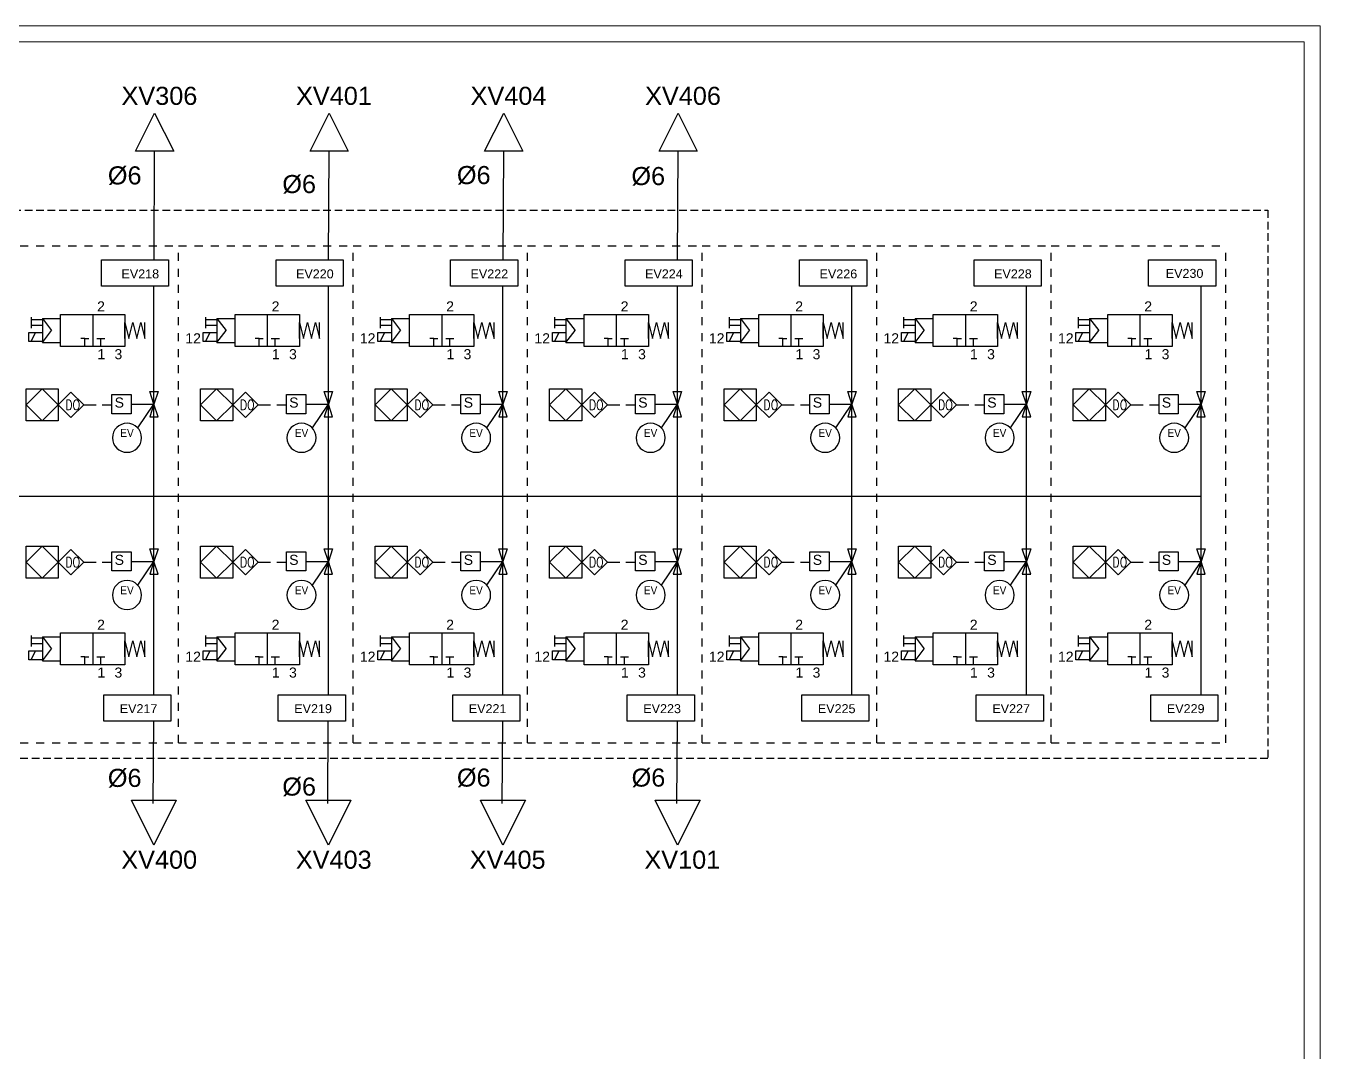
# Model space of a CAD drawing. Header units: millimetres. Extents: x 256 to 2599, y 626 to 1192.
# Drawn here: x 2276.6 to 2598.7, y 904.5 to 1160 of the extents above; entities that cross this region are included whole.
import ezdxf
from ezdxf.enums import TextEntityAlignment as Align

# ---------------------------------------------------------------- set-up
doc = ezdxf.new("R2010")
doc.units = ezdxf.units.MM
for name, pattern in [('AM_ISO08W050', [18, 12, -1.5, 3, -1.5]), ('DASHEDTHIN0', [4, 2, -2]), ('HIDDEN', [9.525, 6.35, -3.175])]:
    doc.linetypes.add(name, pattern=pattern)
doc.layers.add('-Aria', color=7, linetype='Continuous', lineweight=30)
for name, color, linetype in [('10', 1, 'AM_ISO08W050'), ('Aria compressa', 140, 'Continuous'), ('Tag', 7, 'Continuous')]:
    doc.layers.add(name, color=color, linetype=linetype)
doc.styles.add('ARIAL_090', font='arial.ttf', dxfattribs={"width": 0.9})
doc.styles.add('PNP_LTYPE', font='txt.shx')
doc.styles.add('SIMPLEX', font='SIMPLEX', dxfattribs={"width": 0.8})
doc.styles.get("Standard").update_dxf_attribs({"font": 'arial.ttf'})
doc.linetypes.add('ISO-GENERAL', pattern='A,5,["/",PNP_LTYPE,S=1.5,R=0,X=0,Y=-0.75],-0.0001', length=5.0001)

# ---------------------------------------------------------------- blocks, each defined once
blk = doc.blocks.new('h3083')
for p, q in [((0, 8), (8, 8)), ((0, 0), (0, 8)), ((8, 8), (8, 0)), ((8, 0), (0, 0))]:
    blk.add_line(p, q)
blk = doc.blocks.new('*U27')
at = {"color": 0, "linetype": 'ByBlock', "lineweight": -2}
for start, end in [(0, 180), (180, 0)]:
    blk.add_arc((0, 0), 5, start, end, dxfattribs=at)
at = {"color": 0, "linetype": 'ByBlock', "lineweight": -2, "width": 0.9}
for tag, p in [('#(TargetObject.Type)', (0, 1.65)), ('#(TargetObject.LoopNumber)', (0, -1.65))]:
    blk.add_attdef(tag, text='', height=2.5, dxfattribs=at).set_placement(p, align=Align.MIDDLE_CENTER)
blk = doc.blocks.new('h3090')
for p, q in [((5.656854, 5.656854), (0, 0)), ((0, 0), (5.656854, -5.656854)), ((11.313708, 0), (5.656854, 5.656854)), ((5.656854, -5.656854), (11.313708, 0))]:
    blk.add_line(p, q)
blk = doc.blocks.new('do')
at = {"layer": 'Tag', "xscale": 0.5625, "yscale": 0.5625, "zscale": 0.5625}
blk.add_blockref('h3090', (1762.23, 791.36), dxfattribs=at)
blk.add_attdef('TEXT', (1763.61, 790.42), '', height=1.93)
blk = doc.blocks.new('*U28')
at = {"color": 0, "linetype": 'ByBlock', "lineweight": -2}
for start, end in [(0, 180), (180, 0)]:
    blk.add_arc((0, 0), 5, start, end, dxfattribs=at)
at = {"color": 0, "linetype": 'ByBlock', "lineweight": -2, "width": 0.9}
for tag, p in [('#(TargetObject.Type)', (0, 1.65)), ('#(TargetObject.LoopNumber)', (0, -1.65))]:
    blk.add_attdef(tag, text='', height=2.5, dxfattribs=at).set_placement(p, align=Align.MIDDLE_CENTER)
blk = doc.blocks.new('h5010')
for p, q in [((-4, -2), (-4, 2)), ((0, 1), (-4, 1)), ((0, -1), (-4, -1))]:
    blk.add_line(p, q)
blk = doc.blocks.new('h5100')
for p, q in [((-6, -2), (-6, 2)), ((-6, 2), (0, 2)), ((-5, -2), (-3, 2)), ((0, -2), (-6, -2))]:
    blk.add_line(p, q)
blk = doc.blocks.new('h5081')
at = {"linetype": 'Continuous'}
blk.add_lwpolyline([(0, -2), (0, 2), (1, -2), (2, 2), (3, -2), (4, 2), (5, -2), (5, 2)], dxfattribs=at)
blk = doc.blocks.new('h7v32a')
for p, q in [((4, 2), (3, 2)), ((4, 0), (4, 2)), ((4, 2), (4, 2)), ((4, 2), (4, 2)), ((4, 2), (5, 2)), ((4, 2), (4, 2)), ((4, 2), (4, 2)), ((4, 0), (4, 2)), ((8, 2), (8, 2)), ((8, 0), (8, 2))]:
    blk.add_line(p, q)
at = {"linetype": 'Continuous'}
blk.add_line((7, 2), (9, 2), dxfattribs=at)
blk.add_lwpolyline([(-2, 0), (-2, 8), (14, 8), (14, 0)], close=True)
for points in [[(0, 8, 0, 1, 0), (0, 6, 0, 0, 0), (0, 0, 0, 0, 0)], [(12, 0, 0, 1, 0), (11.092019, 1.782013, 0, 0, 0), (8, 8, 0, 0, 0)]]:
    blk.add_lwpolyline(points, format="xyseb")
blk.add_lwpolyline([(6, 8), (6, 0)])

msp = doc.modelspace()

# ---------------------------------------------------------------- linework, layer by layer
at = {"layer": '-Aria'}
for points in [[(2307.43, 1068.95), (2309.52, 1068.95), (2308.47, 1065.81)], [(2350.86, 1068.95), (2352.95, 1068.95), (2351.91, 1065.81)], [(2394.3, 1068.95), (2396.39, 1068.95), (2395.34, 1065.81)], [(2437.74, 1068.95), (2439.83, 1068.95), (2438.78, 1065.81)], [(2481.17, 1068.95), (2483.26, 1068.95), (2482.22, 1065.81)], [(2524.61, 1068.95), (2526.7, 1068.95), (2525.65, 1065.81)], [(2568.04, 1068.95), (2570.13, 1068.95), (2569.09, 1065.81)], [(2307.43, 1062.67), (2309.52, 1062.67), (2308.47, 1065.81)], [(2350.86, 1062.67), (2352.95, 1062.67), (2351.91, 1065.81)], [(2394.3, 1062.67), (2396.39, 1062.67), (2395.34, 1065.81)], [(2437.74, 1062.67), (2439.83, 1062.67), (2438.78, 1065.81)], [(2481.17, 1062.67), (2483.26, 1062.67), (2482.22, 1065.81)], [(2524.61, 1062.67), (2526.7, 1062.67), (2525.65, 1065.81)], [(2568.04, 1062.67), (2570.13, 1062.67), (2569.09, 1065.81)], [(2307.43, 1029.79), (2309.52, 1029.79), (2308.47, 1026.66)], [(2350.86, 1029.79), (2352.95, 1029.79), (2351.91, 1026.66)], [(2394.3, 1029.79), (2396.39, 1029.79), (2395.34, 1026.66)], [(2437.74, 1029.79), (2439.83, 1029.79), (2438.78, 1026.66)], [(2481.17, 1029.79), (2483.26, 1029.79), (2482.22, 1026.66)], [(2524.61, 1029.79), (2526.7, 1029.79), (2525.65, 1026.66)], [(2568.04, 1029.79), (2570.13, 1029.79), (2569.09, 1026.66)], [(2307.43, 1023.52), (2309.52, 1023.52), (2308.47, 1026.66)], [(2350.86, 1023.52), (2352.95, 1023.52), (2351.91, 1026.66)], [(2394.3, 1023.52), (2396.39, 1023.52), (2395.34, 1026.66)], [(2437.74, 1023.52), (2439.83, 1023.52), (2438.78, 1026.66)], [(2481.17, 1023.52), (2483.26, 1023.52), (2482.22, 1026.66)], [(2524.61, 1023.52), (2526.7, 1023.52), (2525.65, 1026.66)], [(2568.04, 1023.52), (2570.13, 1023.52), (2569.09, 1026.66)]]:
    msp.add_lwpolyline(points, close=True, dxfattribs=at)
at = {"lineweight": 20}
for points in [[(1757.73, 625.96), (1757.73, 1159.96), (2598.73, 1159.96), (2598.73, 625.96)], [(1772.35, 629.96), (1772.35, 1155.96), (2594.73, 1155.96), (2594.73, 629.96)]]:
    msp.add_lwpolyline(points, close=True, dxfattribs=at)
for points in [[(2308.66, 1138.26), (2313.41, 1128.75), (2303.92, 1128.75)], [(2352.1, 1138.26), (2356.85, 1128.75), (2347.35, 1128.75)], [(2395.54, 1138.26), (2400.28, 1128.75), (2390.79, 1128.75)], [(2438.97, 1138.26), (2443.72, 1128.75), (2434.23, 1128.75)], [(2308.47, 956.05), (2302.88, 967.25), (2314.06, 967.25)], [(2351.91, 956.05), (2346.32, 967.25), (2357.49, 967.25)], [(2395.34, 956.05), (2389.76, 967.25), (2400.93, 967.25)], [(2438.82, 956.05), (2433.23, 967.25), (2444.41, 967.25)]]:
    msp.add_lwpolyline(points, close=True)
at = {"layer": '10', "color": 0, "linetype": 'HIDDEN', "ltscale": 0.3}
msp.add_lwpolyline([(1876.27, 977.63), (1876.27, 1114.05), (2585.72, 1114.05), (2585.72, 977.63)], close=True, dxfattribs=at)
at = {"layer": 'Aria compressa', "linetype": 'ISO-GENERAL'}
for p, q in [((2308.51, 1101.69), (2308.66, 1128.75)), ((2351.95, 1101.69), (2352.1, 1128.75)), ((2395.38, 1101.69), (2395.54, 1128.75)), ((2438.82, 1101.69), (2438.97, 1128.75)), ((2308.47, 1042.82), (2308.47, 1095.16)), ((2351.91, 1042.82), (2351.91, 1095.16)), ((2395.34, 1042.82), (2395.34, 1095.16)), ((2438.78, 1042.82), (2438.78, 1095.16)), ((2482.22, 1042.82), (2482.22, 1095.16)), ((2525.65, 1042.82), (2525.65, 1095.16)), ((2569.09, 1042.82), (2569.09, 1095.16)), ((2569.09, 1042.82), (1903.97, 1042.82)), ((2308.47, 993.47), (2308.47, 1042.82)), ((2351.91, 993.47), (2351.91, 1042.82)), ((2395.34, 993.47), (2395.34, 1042.82)), ((2438.78, 993.47), (2438.78, 1042.82)), ((2482.22, 993.47), (2482.22, 1042.82)), ((2525.65, 993.47), (2525.65, 1042.82)), ((2569.09, 993.47), (2569.09, 1042.82)), ((2308.32, 966.41), (2308.43, 986.93)), ((2351.75, 966.41), (2351.87, 986.93)), ((2395.19, 966.41), (2395.31, 986.93)), ((2438.66, 966.41), (2438.78, 986.93))]:
    msp.add_line(p, q, dxfattribs=at)
at = {"layer": 'Tag', "linetype": 'DASHEDTHIN0'}
for p, q in [((2271.18, 1105.17), (2314.62, 1105.17)), ((2314.62, 981.49), (2314.62, 1105.17)), ((2314.62, 1105.17), (2358.06, 1105.17)), ((2358.06, 981.49), (2358.06, 1105.17)), ((2358.06, 1105.17), (2401.49, 1105.17)), ((2401.49, 981.49), (2401.49, 1105.17)), ((2401.49, 1105.17), (2444.93, 1105.17)), ((2444.93, 981.49), (2444.93, 1105.17)), ((2444.93, 1105.17), (2488.37, 1105.17)), ((2488.37, 981.49), (2488.37, 1105.17)), ((2488.37, 1105.17), (2531.8, 1105.17)), ((2531.8, 981.49), (2531.8, 1105.17)), ((2531.8, 1105.17), (2575.24, 1105.17)), ((2575.24, 981.49), (2575.24, 1105.17)), ((2271.18, 981.49), (2314.62, 981.49)), ((2314.62, 981.49), (2358.06, 981.49)), ((2358.06, 981.49), (2401.49, 981.49)), ((2401.49, 981.49), (2444.93, 981.49)), ((2444.93, 981.49), (2488.37, 981.49)), ((2488.37, 981.49), (2531.8, 981.49)), ((2531.8, 981.49), (2575.24, 981.49))]:
    msp.add_line(p, q, dxfattribs=at)
at = {"layer": 'Tag'}
for p, q in [((2280.74, 1087.13), (2285.26, 1087.13)), ((2280.74, 1087.13), (2283, 1084.13)), ((2280.74, 1087.13), (2280.74, 1081.12)), ((2324.17, 1087.13), (2328.7, 1087.13)), ((2324.17, 1087.13), (2326.43, 1084.13)), ((2324.17, 1087.13), (2324.17, 1081.12)), ((2367.61, 1087.13), (2372.13, 1087.13)), ((2367.61, 1087.13), (2369.87, 1084.13)), ((2367.61, 1087.13), (2367.61, 1081.12)), ((2411.04, 1087.13), (2415.57, 1087.13)), ((2411.04, 1087.13), (2413.31, 1084.13)), ((2411.04, 1087.13), (2411.04, 1081.12)), ((2454.48, 1087.13), (2459.01, 1087.13)), ((2454.48, 1087.13), (2456.74, 1084.13)), ((2454.48, 1087.13), (2454.48, 1081.12)), ((2497.92, 1087.13), (2502.44, 1087.13)), ((2497.92, 1087.13), (2500.18, 1084.13)), ((2497.92, 1087.13), (2497.92, 1081.12)), ((2541.35, 1087.13), (2545.88, 1087.13)), ((2541.35, 1087.13), (2543.62, 1084.13)), ((2541.35, 1087.13), (2541.35, 1081.12)), ((2280.74, 1081.12), (2283, 1084.13)), ((2324.17, 1081.12), (2326.43, 1084.13)), ((2367.61, 1081.12), (2369.87, 1084.13)), ((2411.04, 1081.12), (2413.31, 1084.13)), ((2454.48, 1081.12), (2456.74, 1084.13)), ((2497.92, 1081.12), (2500.18, 1084.13)), ((2541.35, 1081.12), (2543.62, 1084.13)), ((2280.74, 1081.12), (2285.26, 1081.12)), ((2324.17, 1081.12), (2328.7, 1081.12)), ((2367.61, 1081.12), (2372.13, 1081.12)), ((2411.04, 1081.12), (2415.57, 1081.12)), ((2454.48, 1081.12), (2459.01, 1081.12)), ((2497.92, 1081.12), (2502.44, 1081.12)), ((2541.35, 1081.12), (2545.88, 1081.12)), ((2276.66, 1065.64), (2280.66, 1069.64)), ((2280.66, 1069.64), (2284.66, 1065.64)), ((2320.1, 1065.64), (2324.1, 1069.64)), ((2324.1, 1069.64), (2328.1, 1065.64)), ((2363.53, 1065.64), (2367.53, 1069.64)), ((2367.53, 1069.64), (2371.53, 1065.64)), ((2406.97, 1065.64), (2410.97, 1069.64)), ((2410.97, 1069.64), (2414.97, 1065.64)), ((2450.41, 1065.64), (2454.41, 1069.64)), ((2454.41, 1069.64), (2458.41, 1065.64)), ((2493.84, 1065.64), (2497.84, 1069.64)), ((2497.84, 1069.64), (2501.84, 1065.64)), ((2537.28, 1065.64), (2541.28, 1069.64)), ((2541.28, 1069.64), (2545.28, 1065.64)), ((2280.66, 1061.64), (2276.66, 1065.64)), ((2284.66, 1065.64), (2280.66, 1061.64)), ((2291.03, 1065.64), (2294.1, 1065.64)), ((2295.64, 1065.64), (2298.02, 1065.64)), ((2302.82, 1065.81), (2308.47, 1065.81)), ((2304.49, 1059.87), (2308.47, 1065.81)), ((2324.1, 1061.64), (2320.1, 1065.64)), ((2328.1, 1065.64), (2324.1, 1061.64)), ((2334.46, 1065.64), (2337.54, 1065.64)), ((2339.08, 1065.64), (2341.46, 1065.64)), ((2346.26, 1065.81), (2351.91, 1065.81)), ((2347.92, 1059.87), (2351.91, 1065.81)), ((2367.53, 1061.64), (2363.53, 1065.64)), ((2371.53, 1065.64), (2367.53, 1061.64)), ((2377.9, 1065.64), (2380.97, 1065.64)), ((2382.51, 1065.64), (2384.9, 1065.64)), ((2389.69, 1065.81), (2395.34, 1065.81)), ((2391.36, 1059.87), (2395.34, 1065.81)), ((2410.97, 1061.64), (2406.97, 1065.64)), ((2414.97, 1065.64), (2410.97, 1061.64)), ((2421.33, 1065.64), (2424.41, 1065.64)), ((2425.95, 1065.64), (2428.33, 1065.64)), ((2433.13, 1065.81), (2438.78, 1065.81)), ((2434.8, 1059.87), (2438.78, 1065.81)), ((2454.41, 1061.64), (2450.41, 1065.64)), ((2458.41, 1065.64), (2454.41, 1061.64)), ((2464.77, 1065.64), (2467.85, 1065.64)), ((2469.39, 1065.64), (2471.77, 1065.64)), ((2476.57, 1065.81), (2482.22, 1065.81)), ((2478.23, 1059.87), (2482.22, 1065.81)), ((2497.84, 1061.64), (2493.84, 1065.64)), ((2501.84, 1065.64), (2497.84, 1061.64)), ((2508.21, 1065.64), (2511.28, 1065.64)), ((2512.82, 1065.64), (2515.21, 1065.64)), ((2520, 1065.81), (2525.65, 1065.81)), ((2521.67, 1059.87), (2525.65, 1065.81)), ((2541.28, 1061.64), (2537.28, 1065.64)), ((2545.28, 1065.64), (2541.28, 1061.64)), ((2551.64, 1065.64), (2554.72, 1065.64)), ((2556.26, 1065.64), (2558.64, 1065.64)), ((2563.44, 1065.81), (2569.09, 1065.81)), ((2565.11, 1059.87), (2569.09, 1065.81)), ((2276.66, 1026.48), (2280.66, 1030.48)), ((2280.66, 1030.48), (2284.66, 1026.48)), ((2320.1, 1026.48), (2324.1, 1030.48)), ((2324.1, 1030.48), (2328.1, 1026.48)), ((2363.53, 1026.48), (2367.53, 1030.48)), ((2367.53, 1030.48), (2371.53, 1026.48)), ((2406.97, 1026.48), (2410.97, 1030.48)), ((2410.97, 1030.48), (2414.97, 1026.48)), ((2450.41, 1026.48), (2454.41, 1030.48)), ((2454.41, 1030.48), (2458.41, 1026.48)), ((2493.84, 1026.48), (2497.84, 1030.48)), ((2497.84, 1030.48), (2501.84, 1026.48)), ((2537.28, 1026.48), (2541.28, 1030.48)), ((2541.28, 1030.48), (2545.28, 1026.48)), ((2280.66, 1022.48), (2276.66, 1026.48)), ((2284.66, 1026.48), (2280.66, 1022.48)), ((2291.03, 1026.48), (2294.1, 1026.48)), ((2295.64, 1026.48), (2298.02, 1026.48)), ((2302.82, 1026.66), (2308.47, 1026.66)), ((2304.49, 1020.71), (2308.47, 1026.66)), ((2324.1, 1022.48), (2320.1, 1026.48)), ((2328.1, 1026.48), (2324.1, 1022.48)), ((2334.46, 1026.48), (2337.54, 1026.48)), ((2339.08, 1026.48), (2341.46, 1026.48)), ((2346.26, 1026.66), (2351.91, 1026.66)), ((2347.92, 1020.71), (2351.91, 1026.66)), ((2367.53, 1022.48), (2363.53, 1026.48)), ((2371.53, 1026.48), (2367.53, 1022.48)), ((2377.9, 1026.48), (2380.97, 1026.48)), ((2382.51, 1026.48), (2384.9, 1026.48)), ((2389.69, 1026.66), (2395.34, 1026.66)), ((2391.36, 1020.71), (2395.34, 1026.66)), ((2410.97, 1022.48), (2406.97, 1026.48)), ((2414.97, 1026.48), (2410.97, 1022.48)), ((2421.33, 1026.48), (2424.41, 1026.48)), ((2425.95, 1026.48), (2428.33, 1026.48)), ((2433.13, 1026.66), (2438.78, 1026.66)), ((2434.8, 1020.71), (2438.78, 1026.66)), ((2454.41, 1022.48), (2450.41, 1026.48)), ((2458.41, 1026.48), (2454.41, 1022.48)), ((2464.77, 1026.48), (2467.85, 1026.48)), ((2469.39, 1026.48), (2471.77, 1026.48)), ((2476.57, 1026.66), (2482.22, 1026.66)), ((2478.23, 1020.71), (2482.22, 1026.66)), ((2497.84, 1022.48), (2493.84, 1026.48)), ((2501.84, 1026.48), (2497.84, 1022.48)), ((2508.21, 1026.48), (2511.28, 1026.48)), ((2512.82, 1026.48), (2515.21, 1026.48)), ((2520, 1026.66), (2525.65, 1026.66)), ((2521.67, 1020.71), (2525.65, 1026.66)), ((2541.28, 1022.48), (2537.28, 1026.48)), ((2545.28, 1026.48), (2541.28, 1022.48)), ((2551.64, 1026.48), (2554.72, 1026.48)), ((2556.26, 1026.48), (2558.64, 1026.48)), ((2563.44, 1026.66), (2569.09, 1026.66)), ((2565.11, 1020.71), (2569.09, 1026.66)), ((2280.74, 1007.88), (2285.26, 1007.88)), ((2280.74, 1007.88), (2283, 1004.88)), ((2280.74, 1007.88), (2280.74, 1001.87)), ((2324.17, 1007.88), (2328.7, 1007.88)), ((2324.17, 1007.88), (2326.43, 1004.88)), ((2324.17, 1007.88), (2324.17, 1001.87)), ((2367.61, 1007.88), (2372.13, 1007.88)), ((2367.61, 1007.88), (2369.87, 1004.88)), ((2367.61, 1007.88), (2367.61, 1001.87)), ((2411.04, 1007.88), (2415.57, 1007.88)), ((2411.04, 1007.88), (2413.31, 1004.88)), ((2411.04, 1007.88), (2411.04, 1001.87)), ((2454.48, 1007.88), (2459.01, 1007.88)), ((2454.48, 1007.88), (2456.74, 1004.88)), ((2454.48, 1007.88), (2454.48, 1001.87)), ((2497.92, 1007.88), (2502.44, 1007.88)), ((2497.92, 1007.88), (2500.18, 1004.88)), ((2497.92, 1007.88), (2497.92, 1001.87)), ((2541.35, 1007.88), (2545.88, 1007.88)), ((2541.35, 1007.88), (2543.62, 1004.88)), ((2541.35, 1007.88), (2541.35, 1001.87)), ((2280.74, 1001.87), (2283, 1004.88)), ((2280.74, 1001.87), (2285.26, 1001.87)), ((2324.17, 1001.87), (2326.43, 1004.88)), ((2324.17, 1001.87), (2328.7, 1001.87)), ((2367.61, 1001.87), (2369.87, 1004.88)), ((2367.61, 1001.87), (2372.13, 1001.87)), ((2411.04, 1001.87), (2413.31, 1004.88)), ((2411.04, 1001.87), (2415.57, 1001.87)), ((2454.48, 1001.87), (2456.74, 1004.88)), ((2454.48, 1001.87), (2459.01, 1001.87)), ((2497.92, 1001.87), (2500.18, 1004.88)), ((2497.92, 1001.87), (2502.44, 1001.87)), ((2541.35, 1001.87), (2543.62, 1004.88)), ((2541.35, 1001.87), (2545.88, 1001.87))]:
    msp.add_line(p, q, dxfattribs=at)
for points in [[(2295.44, 1101.69), (2312.15, 1101.69), (2312.15, 1095.16), (2295.44, 1095.16)], [(2338.87, 1101.69), (2355.59, 1101.69), (2355.59, 1095.16), (2338.87, 1095.16)], [(2382.31, 1101.69), (2399.02, 1101.69), (2399.02, 1095.16), (2382.31, 1095.16)], [(2425.75, 1101.69), (2442.46, 1101.69), (2442.46, 1095.16), (2425.75, 1095.16)], [(2469.18, 1101.69), (2485.9, 1101.69), (2485.9, 1095.16), (2469.18, 1095.16)], [(2512.62, 1101.69), (2529.33, 1101.69), (2529.33, 1095.16), (2512.62, 1095.16)], [(2556.06, 1101.69), (2572.77, 1101.69), (2572.77, 1095.16), (2556.06, 1095.16)], [(2298.02, 1068.19), (2302.82, 1068.19), (2302.82, 1063.43), (2298.02, 1063.43)], [(2341.46, 1068.19), (2346.26, 1068.19), (2346.26, 1063.43), (2341.46, 1063.43)], [(2384.9, 1068.19), (2389.69, 1068.19), (2389.69, 1063.43), (2384.9, 1063.43)], [(2428.33, 1068.19), (2433.13, 1068.19), (2433.13, 1063.43), (2428.33, 1063.43)], [(2471.77, 1068.19), (2476.57, 1068.19), (2476.57, 1063.43), (2471.77, 1063.43)], [(2515.21, 1068.19), (2520, 1068.19), (2520, 1063.43), (2515.21, 1063.43)], [(2558.64, 1068.19), (2563.44, 1068.19), (2563.44, 1063.43), (2558.64, 1063.43)], [(2298.02, 1029.04), (2302.82, 1029.04), (2302.82, 1024.28), (2298.02, 1024.28)], [(2341.46, 1029.04), (2346.26, 1029.04), (2346.26, 1024.28), (2341.46, 1024.28)], [(2384.9, 1029.04), (2389.69, 1029.04), (2389.69, 1024.28), (2384.9, 1024.28)], [(2428.33, 1029.04), (2433.13, 1029.04), (2433.13, 1024.28), (2428.33, 1024.28)], [(2471.77, 1029.04), (2476.57, 1029.04), (2476.57, 1024.28), (2471.77, 1024.28)], [(2515.21, 1029.04), (2520, 1029.04), (2520, 1024.28), (2515.21, 1024.28)], [(2558.64, 1029.04), (2563.44, 1029.04), (2563.44, 1024.28), (2558.64, 1024.28)], [(2295.98, 993.47), (2312.69, 993.47), (2312.69, 986.93), (2295.98, 986.93)], [(2339.42, 993.47), (2356.13, 993.47), (2356.13, 986.93), (2339.42, 986.93)], [(2382.85, 993.47), (2399.56, 993.47), (2399.56, 986.93), (2382.85, 986.93)], [(2426.29, 993.47), (2443, 993.47), (2443, 986.93), (2426.29, 986.93)], [(2469.72, 993.47), (2486.44, 993.47), (2486.44, 986.93), (2469.72, 986.93)], [(2513.16, 993.47), (2529.87, 993.47), (2529.87, 986.93), (2513.16, 986.93)], [(2556.6, 993.47), (2573.31, 993.47), (2573.31, 986.93), (2556.6, 986.93)]]:
    msp.add_lwpolyline(points, close=True, dxfattribs=at)

# ---------------------------------------------------------------- block references
for name, p, xscale, yscale, zscale in [('h5010', (2280.74, 1086.1), 0.6910935187972441, 0.6910935187972441, 0.6910935187972441), ('h5010', (2324.17, 1086.1), 0.6910935187972441, 0.6910935187972441, 0.6910935187972441), ('h5010', (2367.61, 1086.1), 0.6910935187972441, 0.6910935187972441, 0.6910935187972441), ('h5010', (2411.04, 1086.1), 0.6910935187972441, 0.6910935187972441, 0.6910935187972441), ('h5010', (2454.48, 1086.1), 0.6910935187972441, 0.6910935187972441, 0.6910935187972441), ('h5010', (2497.92, 1086.1), 0.6910935187972441, 0.6910935187972441, 0.6910935187972441), ('h5010', (2541.35, 1086.1), 0.6910935187972441, 0.6910935187972441, 0.6910935187972441), ('h5100', (2280.74, 1082.53), 0.5644755883135238, 0.5644755883135238, 0.5644755883135238), ('h5100', (2324.17, 1082.53), 0.5644755883135238, 0.5644755883135238, 0.5644755883135238), ('h5100', (2367.61, 1082.53), 0.5644755883135238, 0.5644755883135238, 0.5644755883135238), ('h5100', (2411.04, 1082.53), 0.5644755883135238, 0.5644755883135238, 0.5644755883135238), ('h5100', (2454.48, 1082.53), 0.5644755883135238, 0.5644755883135238, 0.5644755883135238), ('h5100', (2497.92, 1082.53), 0.5644755883135238, 0.5644755883135238, 0.5644755883135238), ('h5100', (2541.35, 1082.53), 0.5644755883135238, 0.5644755883135238, 0.5644755883135238), ('h5010', (2280.74, 1006.85), 0.6910935187972441, 0.6910935187972441, 0.6910935187972441), ('h5010', (2324.17, 1006.85), 0.6910935187972441, 0.6910935187972441, 0.6910935187972441), ('h5010', (2367.61, 1006.85), 0.6910935187972441, 0.6910935187972441, 0.6910935187972441), ('h5010', (2411.04, 1006.85), 0.6910935187972441, 0.6910935187972441, 0.6910935187972441), ('h5010', (2454.48, 1006.85), 0.6910935187972441, 0.6910935187972441, 0.6910935187972441), ('h5010', (2497.92, 1006.85), 0.6910935187972441, 0.6910935187972441, 0.6910935187972441), ('h5010', (2541.35, 1006.85), 0.6910935187972441, 0.6910935187972441, 0.6910935187972441), ('h5100', (2280.74, 1003.28), 0.5644755883135238, 0.5644755883135238, 0.5644755883135238), ('h5100', (2324.17, 1003.28), 0.5644755883135238, 0.5644755883135238, 0.5644755883135238), ('h5100', (2367.61, 1003.28), 0.5644755883135238, 0.5644755883135238, 0.5644755883135238), ('h5100', (2411.04, 1003.28), 0.5644755883135238, 0.5644755883135238, 0.5644755883135238), ('h5100', (2454.48, 1003.28), 0.5644755883135238, 0.5644755883135238, 0.5644755883135238), ('h5100', (2497.92, 1003.28), 0.5644755883135238, 0.5644755883135238, 0.5644755883135238), ('h5100', (2541.35, 1003.28), 0.5644755883135238, 0.5644755883135238, 0.5644755883135238)]:
    msp.add_blockref(name, p, dxfattribs=dict(at, xscale=xscale, yscale=yscale, zscale=zscale))
for name, p in [('h7v32a', (2287.26, 1080.13)), ('h5081', (2301.26, 1084.13)), ('h7v32a', (2330.7, 1080.13)), ('h5081', (2344.7, 1084.13)), ('h7v32a', (2374.13, 1080.13)), ('h5081', (2388.13, 1084.13)), ('h7v32a', (2417.57, 1080.13)), ('h5081', (2431.57, 1084.13)), ('h7v32a', (2461.01, 1080.13)), ('h5081', (2475.01, 1084.13)), ('h7v32a', (2504.44, 1080.13)), ('h5081', (2518.44, 1084.13)), ('h7v32a', (2547.88, 1080.13)), ('h5081', (2561.88, 1084.13)), ('h3083', (2276.66, 1061.64)), ('h3083', (2320.1, 1061.64)), ('h3083', (2363.53, 1061.64)), ('h3083', (2406.97, 1061.64)), ('h3083', (2450.41, 1061.64)), ('h3083', (2493.84, 1061.64)), ('h3083', (2537.28, 1061.64)), ('do', (522.43, 274.28)), ('do', (565.87, 274.28)), ('do', (609.31, 274.28)), ('do', (652.74, 274.28)), ('do', (696.18, 274.28)), ('do', (739.62, 274.28)), ('do', (783.05, 274.28)), ('h3083', (2276.66, 1022.48)), ('do', (522.43, 235.12)), ('h3083', (2320.1, 1022.48)), ('do', (565.87, 235.12)), ('h3083', (2363.53, 1022.48)), ('do', (609.31, 235.12)), ('h3083', (2406.97, 1022.48)), ('do', (652.74, 235.12)), ('h3083', (2450.41, 1022.48)), ('do', (696.18, 235.12)), ('h3083', (2493.84, 1022.48)), ('do', (739.62, 235.12)), ('h3083', (2537.28, 1022.48)), ('do', (783.05, 235.12)), ('h7v32a', (2287.26, 1000.88)), ('h7v32a', (2330.7, 1000.88)), ('h7v32a', (2374.13, 1000.88)), ('h7v32a', (2417.57, 1000.88)), ('h7v32a', (2461.01, 1000.88)), ('h7v32a', (2504.44, 1000.88)), ('h7v32a', (2547.88, 1000.88)), ('h5081', (2301.26, 1004.88)), ('h5081', (2344.7, 1004.88)), ('h5081', (2388.13, 1004.88)), ('h5081', (2431.57, 1004.88)), ('h5081', (2475.01, 1004.88)), ('h5081', (2518.44, 1004.88)), ('h5081', (2561.88, 1004.88))]:
    msp.add_blockref(name, p, dxfattribs=at)
ref = msp.add_blockref('*U28', (2301.79, 1057.44), dxfattribs=dict(at, xscale=0.7246990090098623, yscale=0.7246990090098623, zscale=0.7246990090098623))
ref.add_attrib('#(TargetObject.Type)', 'EV', dxfattribs={"layer": '0', "color": 0, "linetype": 'ByBlock', "lineweight": -2, "ltscale": 2, "height": 2, "style": 'ARIAL_090', "width": 0.9}).set_placement((2301.79, 1058.64), align=Align.MIDDLE)
ref = msp.add_blockref('*U28', (2345.23, 1057.44), dxfattribs=dict(at, xscale=0.7246990090098623, yscale=0.7246990090098623, zscale=0.7246990090098623))
ref.add_attrib('#(TargetObject.Type)', 'EV', dxfattribs={"layer": '0', "color": 0, "linetype": 'ByBlock', "lineweight": -2, "ltscale": 2, "height": 2, "style": 'ARIAL_090', "width": 0.9}).set_placement((2345.23, 1058.64), align=Align.MIDDLE)
ref = msp.add_blockref('*U28', (2388.67, 1057.44), dxfattribs=dict(at, xscale=0.7246990090098623, yscale=0.7246990090098623, zscale=0.7246990090098623))
ref.add_attrib('#(TargetObject.Type)', 'EV', dxfattribs={"layer": '0', "color": 0, "linetype": 'ByBlock', "lineweight": -2, "ltscale": 2, "height": 2, "style": 'ARIAL_090', "width": 0.9}).set_placement((2388.67, 1058.64), align=Align.MIDDLE)
ref = msp.add_blockref('*U28', (2432.1, 1057.44), dxfattribs=dict(at, xscale=0.7246990090098623, yscale=0.7246990090098623, zscale=0.7246990090098623))
ref.add_attrib('#(TargetObject.Type)', 'EV', dxfattribs={"layer": '0', "color": 0, "linetype": 'ByBlock', "lineweight": -2, "ltscale": 2, "height": 2, "style": 'ARIAL_090', "width": 0.9}).set_placement((2432.1, 1058.64), align=Align.MIDDLE)
ref = msp.add_blockref('*U28', (2475.54, 1057.44), dxfattribs=dict(at, xscale=0.7246990090098623, yscale=0.7246990090098623, zscale=0.7246990090098623))
ref.add_attrib('#(TargetObject.Type)', 'EV', dxfattribs={"layer": '0', "color": 0, "linetype": 'ByBlock', "lineweight": -2, "ltscale": 2, "height": 2, "style": 'ARIAL_090', "width": 0.9}).set_placement((2475.54, 1058.64), align=Align.MIDDLE)
ref = msp.add_blockref('*U28', (2518.97, 1057.44), dxfattribs=dict(at, xscale=0.7246990090098623, yscale=0.7246990090098623, zscale=0.7246990090098623))
ref.add_attrib('#(TargetObject.Type)', 'EV', dxfattribs={"layer": '0', "color": 0, "linetype": 'ByBlock', "lineweight": -2, "ltscale": 2, "height": 2, "style": 'ARIAL_090', "width": 0.9}).set_placement((2518.97, 1058.64), align=Align.MIDDLE)
ref = msp.add_blockref('*U28', (2562.41, 1057.44), dxfattribs=dict(at, xscale=0.7246990090098623, yscale=0.7246990090098623, zscale=0.7246990090098623))
ref.add_attrib('#(TargetObject.Type)', 'EV', dxfattribs={"layer": '0', "color": 0, "linetype": 'ByBlock', "lineweight": -2, "ltscale": 2, "height": 2, "style": 'ARIAL_090', "width": 0.9}).set_placement((2562.41, 1058.64), align=Align.MIDDLE)
ref = msp.add_blockref('*U27', (2301.79, 1018.29), dxfattribs=dict(at, xscale=0.7246990090098623, yscale=0.7246990090098623, zscale=0.7246990090098623))
ref.add_attrib('#(TargetObject.Type)', 'EV', dxfattribs={"layer": '0', "color": 0, "linetype": 'ByBlock', "lineweight": -2, "ltscale": 2, "height": 2, "style": 'ARIAL_090', "width": 0.9}).set_placement((2301.79, 1019.48), align=Align.MIDDLE)
ref = msp.add_blockref('*U27', (2345.23, 1018.29), dxfattribs=dict(at, xscale=0.7246990090098623, yscale=0.7246990090098623, zscale=0.7246990090098623))
ref.add_attrib('#(TargetObject.Type)', 'EV', dxfattribs={"layer": '0', "color": 0, "linetype": 'ByBlock', "lineweight": -2, "ltscale": 2, "height": 2, "style": 'ARIAL_090', "width": 0.9}).set_placement((2345.23, 1019.48), align=Align.MIDDLE)
ref = msp.add_blockref('*U27', (2388.67, 1018.29), dxfattribs=dict(at, xscale=0.7246990090098623, yscale=0.7246990090098623, zscale=0.7246990090098623))
ref.add_attrib('#(TargetObject.Type)', 'EV', dxfattribs={"layer": '0', "color": 0, "linetype": 'ByBlock', "lineweight": -2, "ltscale": 2, "height": 2, "style": 'ARIAL_090', "width": 0.9}).set_placement((2388.67, 1019.48), align=Align.MIDDLE)
ref = msp.add_blockref('*U27', (2432.1, 1018.29), dxfattribs=dict(at, xscale=0.7246990090098623, yscale=0.7246990090098623, zscale=0.7246990090098623))
ref.add_attrib('#(TargetObject.Type)', 'EV', dxfattribs={"layer": '0', "color": 0, "linetype": 'ByBlock', "lineweight": -2, "ltscale": 2, "height": 2, "style": 'ARIAL_090', "width": 0.9}).set_placement((2432.1, 1019.48), align=Align.MIDDLE)
ref = msp.add_blockref('*U27', (2475.54, 1018.29), dxfattribs=dict(at, xscale=0.7246990090098623, yscale=0.7246990090098623, zscale=0.7246990090098623))
ref.add_attrib('#(TargetObject.Type)', 'EV', dxfattribs={"layer": '0', "color": 0, "linetype": 'ByBlock', "lineweight": -2, "ltscale": 2, "height": 2, "style": 'ARIAL_090', "width": 0.9}).set_placement((2475.54, 1019.48), align=Align.MIDDLE)
ref = msp.add_blockref('*U27', (2518.97, 1018.29), dxfattribs=dict(at, xscale=0.7246990090098623, yscale=0.7246990090098623, zscale=0.7246990090098623))
ref.add_attrib('#(TargetObject.Type)', 'EV', dxfattribs={"layer": '0', "color": 0, "linetype": 'ByBlock', "lineweight": -2, "ltscale": 2, "height": 2, "style": 'ARIAL_090', "width": 0.9}).set_placement((2518.97, 1019.48), align=Align.MIDDLE)
ref = msp.add_blockref('*U27', (2562.41, 1018.29), dxfattribs=dict(at, xscale=0.7246990090098623, yscale=0.7246990090098623, zscale=0.7246990090098623))
ref.add_attrib('#(TargetObject.Type)', 'EV', dxfattribs={"layer": '0', "color": 0, "linetype": 'ByBlock', "lineweight": -2, "ltscale": 2, "height": 2, "style": 'ARIAL_090', "width": 0.9}).set_placement((2562.41, 1019.48), align=Align.MIDDLE)

# ---------------------------------------------------------------- texts
at = {"layer": 'Aria compressa', "char_height": 4.5, "attachment_point": 1}
for insert in [(2297.02, 1125), (2383.89, 1125.08), (2427.33, 1124.83), (2340.44, 1122.84), (2297.02, 975.02), (2340.44, 972.86), (2383.89, 975.1), (2427.37, 975.1)]:
    msp.add_mtext_dynamic_manual_height_columns('%%C6', width=7.3681, gutter_width=18.1, heights=[0], dxfattribs=dict(at, insert=insert))
at = {"layer": 'Tag', "attachment_point": 1}
for s, insert, char_height, width in [('\\pxqc;XV306', (2298.48, 1144.8), 4.5, 22.7523), ('\\pxqc;XV401', (2341.92, 1144.8), 4.5, 22.7523), ('\\pxqc;XV404', (2385.36, 1144.8), 4.5, 22.7523), ('\\pxqc;XV406', (2428.79, 1144.8), 4.5, 22.7523), ('\\pxqc;EV218', (2300.72, 1099.35), 2.2356, 8.7509), ('\\pxqc;EV220', (2344.16, 1099.35), 2.2356, 8.7509), ('\\pxqc;EV222', (2387.59, 1099.35), 2.2356, 8.7509), ('\\pxqc;EV224', (2431.03, 1099.35), 2.2356, 8.7509), ('\\pxqc;EV226', (2474.46, 1099.35), 2.2356, 8.7509), ('\\pxqc;EV228', (2517.9, 1099.35), 2.2356, 8.7509), ('\\pxqc;EV230', (2560.62, 1099.47), 2.2356, 8.7509), ('\\pxqc;EV217', (2301.26, 991.12), 2.2356, 6.804), ('\\pxqc;EV219', (2344.7, 991.12), 2.2356, 6.804), ('\\pxqc;EV221', (2388.13, 991.12), 2.2356, 6.804), ('\\pxqc;EV223', (2431.57, 991.12), 2.2356, 6.804), ('\\pxqc;EV225', (2475.01, 991.12), 2.2356, 6.804), ('\\pxqc;EV227', (2518.44, 991.12), 2.2356, 6.804), ('\\pxqc;EV229', (2561.88, 991.12), 2.2356, 6.804), ('\\pxqc;XV400', (2298.43, 954.66), 4.5, 22.7523), ('\\pxqc;XV403', (2341.86, 954.66), 4.5, 22.7523), ('\\pxqc;XV405', (2385.15, 954.66), 4.5, 22.7523), ('\\pxqc;XV101', (2428.62, 954.66), 4.5, 22.7523)]:
    msp.add_mtext(s, dxfattribs=dict(at, insert=insert, char_height=char_height, width=width))
at = {"layer": 'Tag', "char_height": 2.5, "attachment_point": 1}
for s, width, insert in [('2', 2.8337, (2294.35, 1091.39)), ('2', 2.8337, (2337.79, 1091.39)), ('2', 2.8337, (2381.23, 1091.39)), ('2', 2.8337, (2424.66, 1091.39)), ('2', 2.8337, (2468.1, 1091.39)), ('2', 2.8337, (2511.54, 1091.39)), ('2', 2.8337, (2554.97, 1091.39)), ('12', 3.0385, (2316.3, 1083.45)), ('12', 3.0385, (2359.74, 1083.45)), ('12', 3.0385, (2403.18, 1083.45)), ('12', 3.0385, (2446.61, 1083.45)), ('12', 3.0385, (2490.05, 1083.45)), ('12', 3.0385, (2533.49, 1083.45)), ('1', 3.0385, (2294.42, 1079.49)), ('3', 3.0385, (2298.67, 1079.49)), ('1', 3.0385, (2337.85, 1079.49)), ('3', 3.0385, (2342.11, 1079.49)), ('1', 3.0385, (2381.29, 1079.49)), ('3', 3.0385, (2385.55, 1079.49)), ('1', 3.0385, (2424.73, 1079.49)), ('3', 3.0385, (2428.98, 1079.49)), ('1', 3.0385, (2468.16, 1079.49)), ('3', 3.0385, (2472.42, 1079.49)), ('1', 3.0385, (2511.6, 1079.49)), ('3', 3.0385, (2515.85, 1079.49)), ('1', 3.0385, (2555.04, 1079.49)), ('3', 3.0385, (2559.29, 1079.49)), ('S', 3.584, (2298.71, 1067.46)), ('S', 3.584, (2342.15, 1067.46)), ('S', 3.584, (2385.59, 1067.46)), ('S', 3.584, (2429.02, 1067.46)), ('S', 3.584, (2472.46, 1067.46)), ('S', 3.584, (2515.89, 1067.46)), ('S', 3.584, (2559.33, 1067.46)), ('S', 3.584, (2298.71, 1028.3)), ('S', 3.584, (2342.15, 1028.3)), ('S', 3.584, (2385.59, 1028.3)), ('S', 3.584, (2429.02, 1028.3)), ('S', 3.584, (2472.46, 1028.3)), ('S', 3.584, (2515.89, 1028.3)), ('S', 3.584, (2559.33, 1028.3)), ('2', 2.8337, (2294.35, 1012.14)), ('2', 2.8337, (2337.79, 1012.14)), ('2', 2.8337, (2381.23, 1012.14)), ('2', 2.8337, (2424.66, 1012.14)), ('2', 2.8337, (2468.1, 1012.14)), ('2', 2.8337, (2511.54, 1012.14)), ('2', 2.8337, (2554.97, 1012.14)), ('12', 3.0385, (2316.3, 1004.2)), ('12', 3.0385, (2359.74, 1004.2)), ('12', 3.0385, (2403.18, 1004.2)), ('12', 3.0385, (2446.61, 1004.2)), ('12', 3.0385, (2490.05, 1004.2)), ('12', 3.0385, (2533.49, 1004.2)), ('1', 3.0385, (2294.42, 1000.24)), ('3', 3.0385, (2298.67, 1000.24)), ('1', 3.0385, (2337.85, 1000.24)), ('3', 3.0385, (2342.11, 1000.24)), ('1', 3.0385, (2381.29, 1000.24)), ('3', 3.0385, (2385.55, 1000.24)), ('1', 3.0385, (2424.73, 1000.24)), ('3', 3.0385, (2428.98, 1000.24)), ('1', 3.0385, (2468.16, 1000.24)), ('3', 3.0385, (2472.42, 1000.24)), ('1', 3.0385, (2511.6, 1000.24)), ('3', 3.0385, (2515.85, 1000.24)), ('1', 3.0385, (2555.04, 1000.24)), ('3', 3.0385, (2559.29, 1000.24))]:
    msp.add_mtext_dynamic_manual_height_columns(s, width=width, gutter_width=12.5, heights=[0], dxfattribs=dict(at, insert=insert))
at = {"layer": 'Tag', "char_height": 2.5, "attachment_point": 1, "style": 'SIMPLEX'}
for insert in [(2286.44, 1066.86), (2329.87, 1066.86), (2373.31, 1066.86), (2416.74, 1066.86), (2460.18, 1066.86), (2503.62, 1066.86), (2547.05, 1066.86), (2286.44, 1027.7), (2329.87, 1027.7), (2373.31, 1027.7), (2416.74, 1027.7), (2460.18, 1027.7), (2503.62, 1027.7), (2547.05, 1027.7)]:
    msp.add_mtext_dynamic_manual_height_columns('DO', width=3.182, gutter_width=12.5, heights=[0], dxfattribs=dict(at, insert=insert))

doc.saveas('drawing.dxf')
